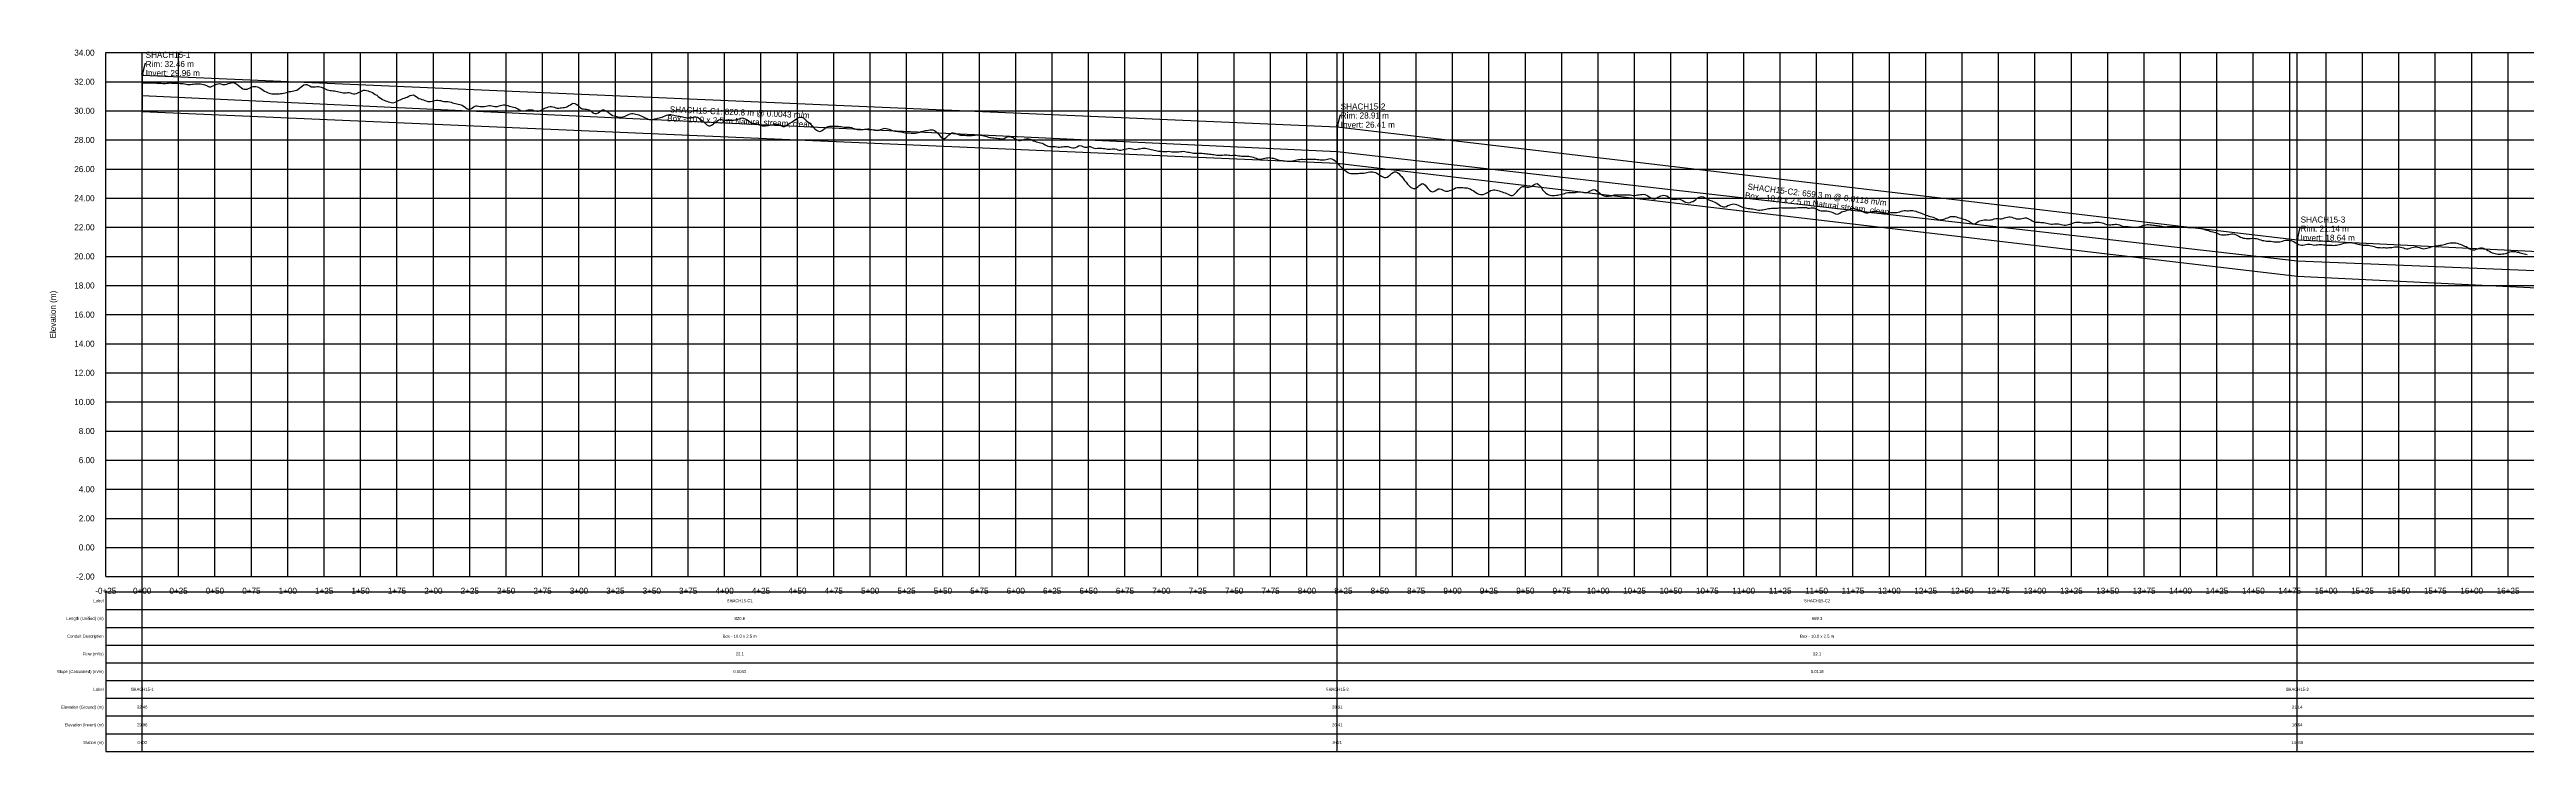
# Model space of a CAD drawing. Extents: x -64 to 6846, y -140 to 342.
# Drawn here: x -64 to 1638, y -140 to 342 of the extents above; entities that cross this region are included whole.
import ezdxf
from ezdxf.enums import TextEntityAlignment as Align

# ---------------------------------------------------------------- set-up
doc = ezdxf.new("R2010")
doc.units = 0
for name, color, linetype in [('Annotation', 7, 'Continuous'), ('Annotation_Table', 254, 'Continuous'), ('Crown', 7, 'Continuous'), ('Grid', 254, 'Continuous'), ('Grid_Text', 7, 'Continuous'), ('Ground_Elevation', 3, 'Continuous'), ('Hydraulic_Grade', 5, 'Continuous'), ('Invert', 7, 'Continuous'), ('Structure', 7, 'Continuous')]:
    doc.layers.add(name, color=color, linetype=linetype)

msp = doc.modelspace()

# ---------------------------------------------------------------- linework, layer by layer
at = {"layer": 'Annotation', "color": 0}
for points in [[(0, 324.6), (-0.2, 325.6), (0.6, 325.4)], [(820.8, 289.1), (820.6, 290.1), (821.4, 289.9)], [(1480.1, 211.4), (1479.9, 212.4), (1480.7, 212.2)]]:
    msp.add_lwpolyline(points, close=True, dxfattribs=at)
for points in [[(2.4, 332.2), (1.7, 332.2), (0, 324.6)], [(823.2, 296.8), (822.5, 296.8), (820.8, 289.1)], [(1482.5, 219.1), (1481.8, 219.1), (1480.1, 211.4)]]:
    msp.add_lwpolyline(points, dxfattribs=at)
at = {"layer": 'Annotation_Table', "color": 254}
for points in [[(0, -140.2), (0, 340)], [(820.8, -140.2), (820.8, 340)], [(1480.1, -140.2), (1480.1, 340)], [(-25, -30.5), (6824.9, -30.5)], [(-25, -30.5), (-25, -140.2)], [(-25, -42.7), (6824.9, -42.7)], [(-25, -54.9), (6824.9, -54.9)], [(-25, -67.1), (6824.9, -67.1)], [(-25, -79.2), (6824.9, -79.2)], [(-25, -91.4), (6824.9, -91.4)], [(-25, -103.6), (6824.9, -103.6)], [(-25, -115.8), (6824.9, -115.8)], [(-25, -128), (6824.9, -128)], [(-25, -140.2), (6824.9, -140.2)]]:
    msp.add_lwpolyline(points, dxfattribs=at)
at = {"layer": 'Crown', "color": 0}
for points in [[(0, 324.6), (0, 324.6)], [(0, 324.6), (820.8, 289.1)], [(820.8, 289.1), (820.8, 289.1)], [(820.8, 289.1), (1480.1, 211.4)], [(1480.1, 211.4), (1480.1, 211.4)], [(1480.1, 211.4), (2323.1, 170.5)]]:
    msp.add_lwpolyline(points, dxfattribs=at)
at = {"layer": 'Grid', "color": 254}
for points in [[(-25, 340), (6825, 340)], [(-25, -20), (-25, 340)], [(0, -20), (0, 340)], [(25, -20), (25, 340)], [(50, -20), (50, 340)], [(75, -20), (75, 340)], [(100, -20), (100, 340)], [(125, -20), (125, 340)], [(150, -20), (150, 340)], [(175, -20), (175, 340)], [(200, -20), (200, 340)], [(225, -20), (225, 340)], [(250, -20), (250, 340)], [(275, -20), (275, 340)], [(300, -20), (300, 340)], [(325, -20), (325, 340)], [(350, -20), (350, 340)], [(375, -20), (375, 340)], [(400, -20), (400, 340)], [(425, -20), (425, 340)], [(450, -20), (450, 340)], [(475, -20), (475, 340)], [(500, -20), (500, 340)], [(525, -20), (525, 340)], [(550, -20), (550, 340)], [(575, -20), (575, 340)], [(600, -20), (600, 340)], [(625, -20), (625, 340)], [(650, -20), (650, 340)], [(675, -20), (675, 340)], [(700, -20), (700, 340)], [(725, -20), (725, 340)], [(750, -20), (750, 340)], [(775, -20), (775, 340)], [(800, -20), (800, 340)], [(825, -20), (825, 340)], [(850, -20), (850, 340)], [(875, -20), (875, 340)], [(900, -20), (900, 340)], [(925, -20), (925, 340)], [(950, -20), (950, 340)], [(975, -20), (975, 340)], [(1000, -20), (1000, 340)], [(1025, -20), (1025, 340)], [(1050, -20), (1050, 340)], [(1075, -20), (1075, 340)], [(1100, -20), (1100, 340)], [(1125, -20), (1125, 340)], [(1150, -20), (1150, 340)], [(1175, -20), (1175, 340)], [(1200, -20), (1200, 340)], [(1225, -20), (1225, 340)], [(1250, -20), (1250, 340)], [(1275, -20), (1275, 340)], [(1300, -20), (1300, 340)], [(1325, -20), (1325, 340)], [(1350, -20), (1350, 340)], [(1375, -20), (1375, 340)], [(1400, -20), (1400, 340)], [(1425, -20), (1425, 340)], [(1450, -20), (1450, 340)], [(1475, -20), (1475, 340)], [(1500, -20), (1500, 340)], [(1525, -20), (1525, 340)], [(1550, -20), (1550, 340)], [(1575, -20), (1575, 340)], [(1600, -20), (1600, 340)], [(1625, -20), (1625, 340)], [(-25, 320), (6825, 320)], [(-25, 300), (6825, 300)], [(-25, 280), (6825, 280)], [(-25, 260), (6825, 260)], [(-25, 240), (6825, 240)], [(-25, 220), (6825, 220)], [(-25, 200), (6825, 200)], [(-25, 180), (6825, 180)], [(-25, 160), (6825, 160)], [(-25, 140), (6825, 140)], [(-25, 120), (6825, 120)], [(-25, 100), (6825, 100)], [(-25, 80), (6825, 80)], [(-25, 60), (6825, 60)], [(-25, 40), (6825, 40)], [(-25, 20), (6825, 20)], [(-25, 0), (6825, 0)], [(-25, -20), (6825, -20)]]:
    msp.add_lwpolyline(points, dxfattribs=at)
at = {"layer": 'Ground_Elevation', "color": 3}
msp.add_lwpolyline([(0.1, 319.2), (1.1, 319.2), (2.1, 319.2), (3.1, 319.2), (4.1, 319.2), (5.1, 319.2), (6.1, 319.2), (7.1, 319.2), (8.1, 319.2), (9.1, 319.2), (10.1, 319.1), (11.1, 319.1), (12.1, 319), (13.1, 319), (14.1, 318.9), (15.1, 318.9), (16.1, 318.9), (17.1, 319), (18.1, 319.1), (19.1, 319.2), (20.1, 319.1), (21.1, 319.1), (22.1, 319.1), (23.1, 319.1), (24.1, 319.1), (25.1, 319), (26.1, 318.9), (27.1, 318.9), (28.1, 318.7), (29.1, 318.5), (30.1, 318.3), (31.1, 318.2), (32.1, 318.2), (33.1, 318.2), (34.1, 318.3), (35.1, 318.4), (36.1, 318.5), (37.1, 318.5), (38.1, 318.5), (39.1, 318.5), (40.1, 318.5), (41.1, 318.4), (42.1, 318.2), (43.1, 317.8), (44.1, 317.4), (45.1, 316.9), (46.1, 316.6), (47.1, 316.6), (48.1, 316.9), (49.1, 317.4), (50.1, 317.9), (51.1, 318.3), (52.1, 318.6), (53.1, 318.7), (54.1, 318.5), (55.1, 318.2), (56.1, 318.1), (57.1, 318.2), (58.1, 318.4), (59.1, 318.8), (60.1, 319.1), (61.1, 319.3), (62.1, 319.5), (63.1, 319.4), (64.1, 318.9), (65.1, 318.3), (66.1, 317.5), (67.1, 316.7), (68.1, 315.9), (69.1, 315.2), (70.1, 314.9), (71.1, 314.8), (72.1, 315), (73.1, 315.4), (74.1, 315.9), (75.1, 316.4), (76.1, 316.7), (77.1, 316.8), (78.1, 316.8), (79.1, 316.5), (80.1, 316.1), (81.1, 315.6), (82.1, 314.9), (83.1, 314.2), (84.1, 313.5), (85.1, 313), (86.1, 312.6), (87.1, 312.2), (88.1, 312), (89.1, 311.8), (90.1, 311.7), (91.1, 311.6), (92.1, 311.6), (93.1, 311.6), (94.1, 311.7), (95.1, 311.9), (96.1, 312), (97.1, 312.2), (98.1, 312.4), (99.1, 312.6), (100.1, 312.9), (101.1, 313.2), (102.1, 313.4), (103.1, 313.6), (104.1, 313.7), (105.1, 313.9), (106.1, 314.2), (107.1, 314.8), (108.1, 315.5), (109.1, 316.4), (110.1, 317.3), (111.1, 317.9), (112.1, 318.2), (113.1, 318.1), (114.1, 317.7), (115.1, 317.1), (116.1, 316.6), (117.1, 316.4), (118.1, 316.4), (119.1, 316.6), (120.1, 316.8), (121.1, 316.8), (122.1, 316.6), (123.1, 316.3), (124.1, 315.8), (125.1, 315.3), (126.1, 314.9), (127.1, 314.5), (128.1, 314.2), (129.1, 314), (130.1, 313.9), (131.1, 313.7), (132.1, 313.7), (133.1, 313.5), (134.1, 313.3), (135.1, 313), (136.1, 312.8), (137.1, 312.5), (138.1, 312.4), (139.1, 312.4), (140.1, 312.4), (141.1, 312.6), (142.1, 312.5), (143.1, 312.3), (144.1, 312), (145.1, 311.8), (146.1, 311.8), (147.1, 312), (148.1, 312.4), (149.1, 312.8), (150.1, 313.2), (151.1, 313.7), (152.1, 314.1), (153.1, 314.2), (154.1, 314), (155.1, 313.7), (156.1, 313.4), (157.1, 313), (158.1, 312.6), (159.1, 312), (160.1, 311.3), (161.1, 310.7), (162.1, 309.9), (163.1, 309.2), (164.1, 308.4), (165.1, 307.8), (166.1, 307.3), (167.1, 306.9), (168.1, 306.6), (169.1, 306.3), (170.1, 306), (171.1, 305.7), (172.1, 305.6), (173.1, 305.8), (174.1, 306.2), (175.1, 306.7), (176.1, 307.2), (177.1, 307.6), (178.1, 308.1), (179.1, 308.4), (180.1, 308.8), (181.1, 309.1), (182.1, 309.5), (183.1, 310), (184.1, 310.5), (185.1, 310.8), (186.1, 310.9), (187.1, 310.5), (188.1, 309.9), (189.1, 309.1), (190.1, 308.5), (191.1, 308.2), (192.1, 307.9), (193.1, 307.6), (194.1, 307.2), (195.1, 306.8), (196.1, 306.5), (197.1, 306.4), (198.1, 306.4), (199.1, 306.6), (200.1, 306.9), (201.1, 307.2), (202.1, 307.4), (203.1, 307.4), (204.1, 307.2), (205.1, 307), (206.1, 306.7), (207.1, 306.5), (208.1, 306.4), (209.1, 306.4), (210.1, 306.4), (211.1, 306.3), (212.1, 306), (213.1, 305.6), (214.1, 305.2), (215.1, 305), (216.1, 304.8), (217.1, 304.6), (218.1, 304.4), (219.1, 304.1), (220.1, 303.6), (221.1, 303), (222.1, 302.2), (223.1, 301.5), (224.1, 301.1), (225.1, 301.1), (226.1, 301.6), (227.1, 302.3), (228.1, 303), (229.1, 303.4), (230.1, 303.5), (231.1, 303.3), (232.1, 303.1), (233.1, 302.9), (234.1, 302.9), (235.1, 303.1), (236.1, 303.3), (237.1, 303.5), (238.1, 303.6), (239.1, 303.6), (240.1, 303.5), (241.1, 303.3), (242.1, 303.1), (243.1, 303), (244.1, 303.1), (245.1, 303.4), (246.1, 303.6), (247.1, 303.9), (248.1, 304.1), (249.1, 304.1), (250.1, 303.9), (251.1, 303.6), (252.1, 303.3), (253.1, 303), (254.1, 302.7), (255.1, 302.6), (256.1, 302.3), (257.1, 301.9), (258.1, 301.3), (259.1, 300.8), (260.1, 300.3), (261.1, 300), (262.1, 299.9), (263.1, 300.1), (264.1, 300.4), (265.1, 300.7), (266.1, 300.9), (267.1, 300.8), (268.1, 300.6), (269.1, 300.3), (270.1, 300), (271.1, 299.8), (272.1, 299.8), (273.1, 300), (274.1, 300.5), (275.1, 301.1), (276.1, 301.6), (277.1, 302), (278.1, 302.4), (279.1, 302.8), (280.1, 303), (281.1, 303), (282.1, 302.8), (283.1, 302.5), (284.1, 302.1), (285.1, 301.8), (286.1, 301.8), (287.1, 302), (288.1, 302.1), (289.1, 302.2), (290.1, 302.3), (291.1, 302.6), (292.1, 303), (293.1, 303.6), (294.1, 304.2), (295.1, 304.8), (296.1, 305.2), (297.1, 305.1), (298.1, 304.7), (299.1, 303.9), (300.1, 302.9), (301.1, 302), (302.1, 301.5), (303.1, 301.3), (304.1, 301.2), (305.1, 301.1), (306.1, 301), (307.1, 300.7), (308.1, 300.1), (309.1, 299.2), (310.1, 298.4), (311.1, 298.1), (312.1, 298.2), (313.1, 298.7), (314.1, 299.4), (315.1, 300.1), (316.1, 300.6), (317.1, 300.7), (318.1, 300.3), (319.1, 299.7), (320.1, 299), (321.1, 298.2), (322.1, 297.4), (323.1, 296.9), (324.1, 296.6), (325.1, 296.4), (326.1, 296.1), (327.1, 295.7), (328.1, 295.6), (329.1, 295.7), (330.1, 296), (331.1, 296.2), (332.1, 296.6), (333.1, 297), (334.1, 297.5), (335.1, 297.9), (336.1, 298.1), (337.1, 298.1), (338.1, 298), (339.1, 297.8), (340.1, 297.6), (341.1, 297.2), (342.1, 296.8), (343.1, 296.3), (344.1, 295.9), (345.1, 295.4), (346.1, 294.9), (347.1, 294.4), (348.1, 294.1), (349.1, 294), (350.1, 294), (351.1, 294.1), (352.1, 294.4), (353.1, 294.6), (354.1, 294.9), (355.1, 295.1), (356.1, 295.4), (357.1, 295.7), (358.1, 296.1), (359.1, 296.6), (360.1, 297), (361.1, 297.2), (362.1, 297.4), (363.1, 297.4), (364.1, 297.3), (365.1, 297), (366.1, 296.8), (367.1, 296.6), (368.1, 296.4), (369.1, 296.3), (370.1, 296.2), (371.1, 295.9), (372.1, 295.7), (373.1, 295.5), (374.1, 295.3), (375.1, 295.2), (376.1, 295.3), (377.1, 295.4), (378.1, 295.5), (379.1, 295.8), (380.1, 295.9), (381.1, 295.7), (382.1, 295.2), (383.1, 294.5), (384.1, 293.7), (385.1, 292.8), (386.1, 291.9), (387.1, 291), (388.1, 290.2), (389.1, 289.7), (390.1, 289.7), (391.1, 290.1), (392.1, 290.9), (393.1, 291.7), (394.1, 292.5), (395.1, 293.2), (396.1, 293.8), (397.1, 294.2), (398.1, 294.1), (399.1, 293.9), (400.1, 293.7), (401.1, 293.6), (402.1, 293.6), (403.1, 293.5), (404.1, 293.5), (405.1, 293.6), (406.1, 293.7), (407.1, 293.8), (408.1, 293.9), (409.1, 294.2), (410.1, 294.5), (411.1, 294.9), (412.1, 295.1), (413.1, 295), (414.1, 294.6), (415.1, 294.1), (416.1, 293.4), (417.1, 292.7), (418.1, 292), (419.1, 291.6), (420.1, 291.4), (421.1, 291.2), (422.1, 291), (423.1, 290.7), (424.1, 290.3), (425.1, 290), (426.1, 289.8), (427.1, 289.8), (428.1, 289.8), (429.1, 289.9), (430.1, 290), (431.1, 290.1), (432.1, 290.3), (433.1, 290.5), (434.1, 290.6), (435.1, 290.7), (436.1, 290.8), (437.1, 290.6), (438.1, 290.1), (439.1, 289.6), (440.1, 289.2), (441.1, 289.2), (442.1, 289.6), (443.1, 290.3), (444.1, 291.1), (445.1, 291.8), (446.1, 292.3), (447.1, 292.9), (448.1, 293.6), (449.1, 294.3), (450.1, 294.9), (451.1, 295.4), (452.1, 295.7), (453.1, 295.6), (454.1, 295.1), (455.1, 294.2), (456.1, 293.3), (457.1, 292.5), (458.1, 291.7), (459.1, 290.8), (460.1, 289.8), (461.1, 288.6), (462.1, 287.6), (463.1, 286.8), (464.1, 286.2), (465.1, 285.9), (466.1, 286.1), (467.1, 286.6), (468.1, 287.3), (469.1, 288.1), (470.1, 288.8), (471.1, 289.2), (472.1, 289.4), (473.1, 289.5), (474.1, 289.5), (475.1, 289.5), (476.1, 289.5), (477.1, 289.5), (478.1, 289.4), (479.1, 289.3), (480.1, 289.2), (481.1, 289), (482.1, 288.9), (483.1, 288.8), (484.1, 288.8), (485.1, 288.8), (486.1, 288.7), (487.1, 288.5), (488.1, 288.2), (489.1, 287.8), (490.1, 287.5), (491.1, 287.2), (492.1, 287.1), (493.1, 287.1), (494.1, 287.1), (495.1, 287.2), (496.1, 287.3), (497.1, 287.5), (498.1, 287.6), (499.1, 287.6), (500.1, 287.5), (501.1, 287.2), (502.1, 287), (503.1, 286.8), (504.1, 286.7), (505.1, 286.7), (506.1, 286.8), (507.1, 287.1), (508.1, 287.5), (509.1, 287.9), (510.1, 288), (511.1, 287.9), (512.1, 287.7), (513.1, 287.4), (514.1, 287), (515.1, 286.6), (516.1, 286.2), (517.1, 286.1), (518.1, 286), (519.1, 285.9), (520.1, 285.8), (521.1, 285.5), (522.1, 285.3), (523.1, 285.1), (524.1, 285), (525.1, 284.9), (526.1, 284.8), (527.1, 284.8), (528.1, 284.7), (529.1, 284.6), (530.1, 284.6), (531.1, 284.7), (532.1, 284.9), (533.1, 285.1), (534.1, 285.4), (535.1, 285.7), (536.1, 286), (537.1, 286.3), (538.1, 286.5), (539.1, 286.6), (540.1, 286.8), (541.1, 286.9), (542.1, 287), (543.1, 286.9), (544.1, 286.5), (545.1, 285.9), (546.1, 284.9), (547.1, 283.8), (548.1, 282.5), (549.1, 281.5), (550.1, 280.9), (551.1, 281), (552.1, 281.6), (553.1, 282.5), (554.1, 283.5), (555.1, 284.3), (556.1, 284.8), (557.1, 284.9), (558.1, 284.7), (559.1, 284.3), (560.1, 283.9), (561.1, 283.5), (562.1, 283.3), (563.1, 283.3), (564.1, 283.2), (565.1, 283.2), (566.1, 283.1), (567.1, 283.1), (568.1, 283), (569.1, 283), (570.1, 283), (571.1, 283.2), (572.1, 283.4), (573.1, 283.6), (574.1, 283.6), (575.1, 283.5), (576.1, 283.4), (577.1, 283.1), (578.1, 282.8), (579.1, 282.5), (580.1, 282.3), (581.1, 282), (582.1, 281.8), (583.1, 281.6), (584.1, 281.5), (585.1, 281.4), (586.1, 281.3), (587.1, 281.2), (588.1, 281.1), (589.1, 280.9), (590.1, 280.8), (591.1, 280.8), (592.1, 281.1), (593.1, 281.6), (594.1, 282.1), (595.1, 282.4), (596.1, 282.3), (597.1, 282), (598.1, 281.6), (599.1, 281), (600.1, 280.5), (601.1, 280), (602.1, 279.7), (603.1, 279.7), (604.1, 279.9), (605.1, 280.1), (606.1, 280.5), (607.1, 280.7), (608.1, 280.9), (609.1, 280.8), (610.1, 280.5), (611.1, 280), (612.1, 279.5), (613.1, 279.1), (614.1, 278.7), (615.1, 278.5), (616.1, 278.2), (617.1, 278), (618.1, 277.7), (619.1, 277.3), (620.1, 276.7), (621.1, 276.2), (622.1, 275.8), (623.1, 275.6), (624.1, 275.5), (625.1, 275.5), (626.1, 275.5), (627.1, 275.4), (628.1, 275.2), (629.1, 275.1), (630.1, 275.1), (631.1, 275.2), (632.1, 275.3), (633.1, 275.5), (634.1, 275.6), (635.1, 275.6), (636.1, 275.4), (637.1, 275.1), (638.1, 274.9), (639.1, 274.7), (640.1, 274.7), (641.1, 274.8), (642.1, 275.3), (643.1, 275.9), (644.1, 276.3), (645.1, 275.9), (646.1, 275.5), (647.1, 275.1), (648.1, 275.1), (649.1, 275.1), (650.1, 275.4), (651.1, 275.5), (652.1, 275.1), (653.1, 274.6), (654.1, 274.3), (655.1, 274.2), (656.1, 274.3), (657.1, 274.4), (658.1, 274.4), (659.1, 274.3), (660.1, 274.2), (661.1, 274.1), (662.1, 273.9), (663.1, 273.7), (664.1, 273.6), (665.1, 273.7), (666.1, 273.9), (667.1, 274), (668.1, 273.9), (669.1, 273.6), (670.1, 273.2), (671.1, 272.9), (672.1, 272.9), (673.1, 273.1), (674.1, 273.4), (675.1, 273.7), (676.1, 274), (677.1, 274.2), (678.1, 274.3), (679.1, 274.2), (680.1, 273.9), (681.1, 273.6), (682.1, 273.5), (683.1, 273.6), (684.1, 273.8), (685.1, 274), (686.1, 274.2), (687.1, 274.3), (688.1, 274.4), (689.1, 274.4), (690.1, 274.2), (691.1, 273.9), (692.1, 273.6), (693.1, 273.4), (694.1, 273.2), (695.1, 273), (696.1, 272.7), (697.1, 272.5), (698.1, 272.4), (699.1, 272.3), (700.1, 272.2), (701.1, 272.1), (702.1, 272), (703.1, 272.1), (704.1, 272.1), (705.1, 272.2), (706.1, 272.1), (707.1, 271.9), (708.1, 271.8), (709.1, 271.8), (710.1, 271.8), (711.1, 271.8), (712.1, 271.9), (713.1, 272), (714.1, 272.1), (715.1, 272.2), (716.1, 272.1), (717.1, 271.9), (718.1, 271.7), (719.1, 271.6), (720.1, 271.4), (721.1, 271.2), (722.1, 271), (723.1, 270.9), (724.1, 270.9), (725.1, 271), (726.1, 271), (727.1, 270.9), (728.1, 270.9), (729.1, 270.8), (730.1, 270.6), (731.1, 270.5), (732.1, 270.4), (733.1, 270.3), (734.1, 270.2), (735.1, 270.1), (736.1, 269.9), (737.1, 269.7), (738.1, 269.6), (739.1, 269.6), (740.1, 269.6), (741.1, 269.6), (742.1, 269.6), (743.1, 269.7), (744.1, 269.7), (745.1, 269.7), (746.1, 269.6), (747.1, 269.5), (748.1, 269.4), (749.1, 269.5), (750.1, 269.6), (751.1, 269.6), (752.1, 269.4), (753.1, 269.2), (754.1, 269), (755.1, 268.9), (756.1, 268.9), (757.1, 268.8), (758.1, 268.8), (759.1, 268.8), (760.1, 268.8), (761.1, 268.7), (762.1, 268.4), (763.1, 268.1), (764.1, 267.7), (765.1, 267.4), (766.1, 267.1), (767.1, 266.9), (768.1, 266.8), (769.1, 267), (770.1, 267.2), (771.1, 267.5), (772.1, 267.7), (773.1, 267.8), (774.1, 267.9), (775.1, 267.8), (776.1, 267.6), (777.1, 267.4), (778.1, 267.1), (779.1, 266.8), (780.1, 266.4), (781.1, 266.2), (782.1, 265.9), (783.1, 265.8), (784.1, 265.7), (785.1, 265.6), (786.1, 265.5), (787.1, 265.5), (788.1, 265.4), (789.1, 265.5), (790.1, 265.6), (791.1, 265.8), (792.1, 266.1), (793.1, 266.3), (794.1, 266.5), (795.1, 266.6), (796.1, 266.7), (797.1, 266.7), (798.1, 266.6), (799.1, 266.7), (800.1, 266.7), (801.1, 266.8), (802.1, 266.8), (803.1, 266.8), (804.1, 266.7), (805.1, 266.7), (806.1, 266.7), (807.1, 266.6), (808.1, 266.5), (809.1, 266.4), (810.1, 266.4), (811.1, 266.3), (812.1, 266.4), (813.1, 266.6), (814.1, 266.8), (815.1, 267.1), (816.1, 267.2), (817.1, 267.1), (818.1, 266.6), (819.1, 265.8), (820.1, 264.9), (821.1, 263.8), (822.1, 262.7), (823.1, 261.7), (824.1, 260.7), (825.1, 259.9), (826.1, 259.2), (827.1, 258.4), (828.1, 257.7), (829.1, 257.2), (830.1, 256.9), (831.1, 256.9), (832.1, 256.9), (833.1, 256.9), (834.1, 257), (835.1, 257), (836.1, 257.1), (837.1, 257.1), (838.1, 257.1), (839.1, 257.2), (840.1, 257.4), (841.1, 257.7), (842.1, 257.8), (843.1, 258), (844.1, 258), (845.1, 258), (846.1, 257.8), (847.1, 257.6), (848.1, 257.2), (849.1, 256.6), (850.1, 255.9), (851.1, 255.2), (852.1, 254.6), (853.1, 254.2), (854.1, 254.2), (855.1, 254.5), (856.1, 255.2), (857.1, 256), (858.1, 256.9), (859.1, 257.7), (860.1, 258.2), (861.1, 258.1), (862.1, 257.7), (863.1, 256.9), (864.1, 255.9), (865.1, 254.8), (866.1, 253.5), (867.1, 252.2), (868.1, 250.9), (869.1, 249.6), (870.1, 248.5), (871.1, 247.6), (872.1, 247), (873.1, 246.6), (874.1, 246.6), (875.1, 246.9), (876.1, 247.7), (877.1, 248.6), (878.1, 249.5), (879.1, 250), (880.1, 249.8), (881.1, 249), (882.1, 247.9), (883.1, 246.6), (884.1, 245.5), (885.1, 244.7), (886.1, 244.3), (887.1, 244.5), (888.1, 245.1), (889.1, 245.8), (890.1, 246.3), (891.1, 246.4), (892.1, 246.2), (893.1, 245.8), (894.1, 245.3), (895.1, 244.9), (896.1, 244.8), (897.1, 244.9), (898.1, 245.3), (899.1, 245.6), (900.1, 246), (901.1, 246.5), (902.1, 247), (903.1, 247.3), (904.1, 247.4), (905.1, 247.4), (906.1, 247.4), (907.1, 247.3), (908.1, 247.2), (909.1, 247.2), (910.1, 247), (911.1, 246.7), (912.1, 246.3), (913.1, 245.8), (914.1, 245.3), (915.1, 244.6), (916.1, 243.9), (917.1, 243.3), (918.1, 242.8), (919.1, 242.5), (920.1, 242.5), (921.1, 242.6), (922.1, 242.9), (923.1, 243.4), (924.1, 244), (925.1, 244.6), (926.1, 245.2), (927.1, 245.6), (928.1, 245.8), (929.1, 245.8), (930.1, 245.6), (931.1, 245.3), (932.1, 245), (933.1, 244.6), (934.1, 244.3), (935.1, 244), (936.1, 243.7), (937.1, 243.3), (938.1, 242.8), (939.1, 242.3), (940.1, 241.9), (941.1, 241.8), (942.1, 242.2), (943.1, 243.1), (944.1, 244.3), (945.1, 245.6), (946.1, 246.7), (947.1, 247.6), (948.1, 248), (949.1, 248.1), (950.1, 247.9), (951.1, 247.6), (952.1, 247.5), (953.1, 247.7), (954.1, 248), (955.1, 248.6), (956.1, 249.3), (957.1, 249.9), (958.1, 250), (959.1, 249.3), (960.1, 248.2), (961.1, 247), (962.1, 245.6), (963.1, 244.4), (964.1, 243.4), (965.1, 242.8), (966.1, 242.3), (967.1, 242), (968.1, 241.9), (969.1, 241.8), (970.1, 241.9), (971.1, 242), (972.1, 242.1), (973.1, 242.2), (974.1, 242.5), (975.1, 242.7), (976.1, 243), (977.1, 243.3), (978.1, 243.6), (979.1, 243.8), (980.1, 243.9), (981.1, 243.9), (982.1, 243.9), (983.1, 243.9), (984.1, 244), (985.1, 244.1), (986.1, 244.3), (987.1, 244.3), (988.1, 244.3), (989.1, 244.2), (990.1, 244), (991.1, 243.9), (992.1, 243.9), (993.1, 244.2), (994.1, 244.7), (995.1, 245.3), (996.1, 245.7), (997.1, 245.9), (998.1, 245.7), (999.1, 245.1), (1000.1, 244.3), (1001.1, 243.4), (1002.1, 242.6), (1003.1, 242.1), (1004.1, 241.7), (1005.1, 241.4), (1006.1, 241.3), (1007.1, 241.3), (1008.1, 241.5), (1009.1, 241.7), (1010.1, 241.9), (1011.1, 242.2), (1012.1, 242.3), (1013.1, 242.4), (1014.1, 242.4), (1015.1, 242.3), (1016.1, 242.3), (1017.1, 242.2), (1018.1, 242.2), (1019.1, 242.2), (1020.1, 242.3), (1021.1, 242.2), (1022.1, 242.2), (1023.1, 242), (1024.1, 241.9), (1025.1, 241.9), (1026.1, 242), (1027.1, 242.2), (1028.1, 242.3), (1029.1, 242.5), (1030.1, 242.6), (1031.1, 242.7), (1032.1, 242.5), (1033.1, 242.1), (1034.1, 241.5), (1035.1, 240.9), (1036.1, 240.2), (1037.1, 239.7), (1038.1, 239.5), (1039.1, 239.6), (1040.1, 240), (1041.1, 240.6), (1042.1, 241.1), (1043.1, 241.6), (1044.1, 241.9), (1045.1, 242), (1046.1, 241.9), (1047.1, 241.5), (1048.1, 240.9), (1049.1, 240.2), (1050.1, 239.6), (1051.1, 239.2), (1052.1, 239.1), (1053.1, 239.2), (1054.1, 239.4), (1055.1, 239.5), (1056.1, 239.3), (1057.1, 238.9), (1058.1, 238.4), (1059.1, 237.8), (1060.1, 237.3), (1061.1, 237), (1062.1, 236.9), (1063.1, 237), (1064.1, 237.4), (1065.1, 237.8), (1066.1, 238.4), (1067.1, 239.1), (1068.1, 239.9), (1069.1, 240.6), (1070.1, 241), (1071.1, 241.1), (1072.1, 240.9), (1073.1, 240.5), (1074.1, 240), (1075.1, 239.4), (1076.1, 238.8), (1077.1, 238.4), (1078.1, 238.1), (1079.1, 237.7), (1080.1, 237.2), (1081.1, 236.7), (1082.1, 236.1), (1083.1, 235.4), (1084.1, 234.8), (1085.1, 234.3), (1086.1, 234), (1087.1, 234), (1088.1, 234.3), (1089.1, 234.9), (1090.1, 235.3), (1091.1, 235.7), (1092.1, 235.9), (1093.1, 236), (1094.1, 235.9), (1095.1, 235.6), (1096.1, 235.2), (1097.1, 234.7), (1098.1, 234.2), (1099.1, 233.8), (1100.1, 233.5), (1101.1, 233.3), (1102.1, 233.2), (1103.1, 233), (1104.1, 232.8), (1105.1, 232.7), (1106.1, 232.7), (1107.1, 232.5), (1108.1, 232.3), (1109.1, 232), (1110.1, 231.8), (1111.1, 231.8), (1112.1, 231.9), (1113.1, 232), (1114.1, 232.2), (1115.1, 232.4), (1116.1, 232.7), (1117.1, 232.9), (1118.1, 233), (1119.1, 233.1), (1120.1, 233.1), (1121.1, 233.1), (1122.1, 233.2), (1123.1, 233.2), (1124.1, 233.4), (1125.1, 233.5), (1126.1, 233.4), (1127.1, 233.3), (1128.1, 233.3), (1129.1, 233.3), (1130.1, 233.3), (1131.1, 233.3), (1132.1, 233.4), (1133.1, 233.4), (1134.1, 233.4), (1135.1, 233.4), (1136.1, 233.4), (1137.1, 233.5), (1138.1, 233.5), (1139.1, 233.5), (1140.1, 233.5), (1141.1, 233.5), (1142.1, 233.5), (1143.1, 233.5), (1144.1, 233.2), (1145.1, 233.2), (1146.1, 233.3), (1147.1, 233.4), (1148.1, 233.3), (1149.1, 233), (1150.1, 232.5), (1151.1, 231.9), (1152.1, 231.5), (1153.1, 231.2), (1154.1, 231.3), (1155.1, 231.3), (1156.1, 231.3), (1157.1, 231.2), (1158.1, 231.1), (1159.1, 230.9), (1160.1, 230.6), (1161.1, 230.2), (1162.1, 229.7), (1163.1, 229.2), (1164.1, 228.9), (1165.1, 229.2), (1166.1, 229.8), (1167.1, 230.5), (1168.1, 230.8), (1169.1, 231.1), (1170.1, 231.4), (1171.1, 231.7), (1172.1, 232), (1173.1, 232.4), (1174.1, 232.8), (1175.1, 233.1), (1176.1, 232.9), (1177.1, 232.5), (1178.1, 232.2), (1179.1, 232), (1180.1, 231.7), (1181.1, 231.1), (1182.1, 230.5), (1183.1, 230.1), (1184.1, 229.9), (1185.1, 230), (1186.1, 230.2), (1187.1, 230.5), (1188.1, 230.8), (1189.1, 231), (1190.1, 231), (1191.1, 231), (1192.1, 230.9), (1193.1, 230.7), (1194.1, 230.5), (1195.1, 230.2), (1196.1, 230), (1197.1, 229.9), (1198.1, 229.8), (1199.1, 229.8), (1200.1, 229.9), (1201.1, 230.1), (1202.1, 230.2), (1203.1, 230.2), (1204.1, 230.2), (1205.1, 230.2), (1206.1, 230.4), (1207.1, 230.7), (1208.1, 231), (1209.1, 231.3), (1210.1, 231.5), (1211.1, 231.5), (1212.1, 231.4), (1213.1, 231.4), (1214.1, 231.5), (1215.1, 231.6), (1216.1, 231.6), (1217.1, 231.4), (1218.1, 231.1), (1219.1, 230.7), (1220.1, 230.4), (1221.1, 230), (1222.1, 229.6), (1223.1, 229.2), (1224.1, 228.8), (1225.1, 228.4), (1226.1, 228.1), (1227.1, 227.7), (1228.1, 227.4), (1229.1, 227.2), (1230.1, 226.9), (1231.1, 226.5), (1232.1, 226), (1233.1, 225.5), (1234.1, 225.3), (1235.1, 225.2), (1236.1, 225.4), (1237.1, 225.6), (1238.1, 225.9), (1239.1, 226.2), (1240.1, 226.6), (1241.1, 227), (1242.1, 227.3), (1243.1, 227.4), (1244.1, 227.5), (1245.1, 227.4), (1246.1, 227.1), (1247.1, 226.8), (1248.1, 226.5), (1249.1, 226.2), (1250.1, 225.9), (1251.1, 225.6), (1252.1, 225.3), (1253.1, 224.9), (1254.1, 224.4), (1255.1, 223.9), (1256.1, 223.1), (1257.1, 222.5), (1258.1, 222.3), (1259.1, 222.6), (1260.1, 223.2), (1261.1, 224), (1262.1, 224.4), (1263.1, 224.6), (1264.1, 224.9), (1265.1, 225.1), (1266.1, 225.1), (1267.1, 225), (1268.1, 224.9), (1269.1, 225), (1270.1, 225.1), (1271.1, 225.4), (1272.1, 225.8), (1273.1, 226), (1274.1, 226.1), (1275.1, 226.1), (1276.1, 225.9), (1277.1, 225.9), (1278.1, 226.1), (1279.1, 226.4), (1280.1, 226.8), (1281.1, 227), (1282.1, 227.1), (1283.1, 227.1), (1284.1, 226.9), (1285.1, 226.5), (1286.1, 226.2), (1287.1, 225.9), (1288.1, 225.7), (1289.1, 225.7), (1290.1, 225.8), (1291.1, 226.1), (1292.1, 226.3), (1293.1, 226.4), (1294.1, 226.4), (1295.1, 226.1), (1296.1, 225.6), (1297.1, 225), (1298.1, 224.4), (1299.1, 223.9), (1300.1, 223.6), (1301.1, 223.4), (1302.1, 223.4), (1303.1, 223.4), (1304.1, 223.3), (1305.1, 223.3), (1306.1, 223.2), (1307.1, 223), (1308.1, 222.8), (1309.1, 222.5), (1310.1, 222.3), (1311.1, 222.2), (1312.1, 222.2), (1313.1, 222.3), (1314.1, 222.4), (1315.1, 222.4), (1316.1, 222.4), (1317.1, 222.2), (1318.1, 221.9), (1319.1, 221.7), (1320.1, 221.4), (1321.1, 221.4), (1322.1, 221.6), (1323.1, 221.8), (1324.1, 222.1), (1325.1, 222.5), (1326.1, 222.9), (1327.1, 223.3), (1328.1, 223.5), (1329.1, 223.6), (1330.1, 223.6), (1331.1, 223.4), (1332.1, 223.3), (1333.1, 223.1), (1334.1, 223.1), (1335.1, 223.1), (1336.1, 223.1), (1337.1, 223.1), (1338.1, 223.1), (1339.1, 223.2), (1340.1, 223.3), (1341.1, 223.5), (1342.1, 223.5), (1343.1, 223.5), (1344.1, 223.4), (1345.1, 223.3), (1346.1, 223.1), (1347.1, 222.8), (1348.1, 222.4), (1349.1, 222), (1350.1, 221.8), (1351.1, 221.6), (1352.1, 221.6), (1353.1, 221.8), (1354.1, 222), (1355.1, 222.2), (1356.1, 222.2), (1357.1, 221.9), (1358.1, 221.6), (1359.1, 221.2), (1360.1, 220.8), (1361.1, 220.6), (1362.1, 220.5), (1363.1, 220.5), (1364.1, 220.5), (1365.1, 220.4), (1366.1, 220.3), (1367.1, 220.1), (1368.1, 220), (1369.1, 220), (1370.1, 220), (1371.1, 220.2), (1372.1, 220.5), (1373.1, 220.8), (1374.1, 221.2), (1375.1, 221.5), (1376.1, 221.7), (1377.1, 221.8), (1378.1, 221.8), (1379.1, 221.7), (1380.1, 221.6), (1381.1, 221.5), (1382.1, 221.4), (1383.1, 221.3), (1384.1, 221.2), (1385.1, 221.1), (1386.1, 220.9), (1387.1, 220.7), (1388.1, 220.5), (1389.1, 220.3), (1390.1, 220.4), (1391.1, 220.5), (1392.1, 220.5), (1393.1, 220.6), (1394.1, 220.6), (1395.1, 220.7), (1396.1, 220.7), (1397.1, 220.7), (1398.1, 220.7), (1399.1, 220.7), (1400.1, 220.6), (1401.1, 220.4), (1402.1, 220.3), (1403.1, 220.1), (1404.1, 220), (1405.1, 219.8), (1406.1, 219.8), (1407.1, 219.8), (1408.1, 219.8), (1409.1, 219.9), (1410.1, 219.8), (1411.1, 219.7), (1412.1, 219.7), (1413.1, 219.7), (1414.1, 219.4), (1415.1, 218.9), (1416.1, 218.6), (1417.1, 218.2), (1418.1, 217.9), (1419.1, 217.7), (1420.1, 217.4), (1421.1, 217.1), (1422.1, 216.9), (1423.1, 216.7), (1424.1, 216.4), (1425.1, 216), (1426.1, 215.5), (1427.1, 215.1), (1428.1, 214.8), (1429.1, 214.7), (1430.1, 214.8), (1431.1, 214.9), (1432.1, 215), (1433.1, 215.1), (1434.1, 215.3), (1435.1, 215.4), (1436.1, 215.4), (1437.1, 215.2), (1438.1, 214.8), (1439.1, 214.4), (1440.1, 213.9), (1441.1, 213.3), (1442.1, 212.9), (1443.1, 212.6), (1444.1, 212.5), (1445.1, 212.3), (1446.1, 212.3), (1447.1, 212.4), (1448.1, 212.4), (1449.1, 212.5), (1450.1, 212.5), (1451.1, 212.4), (1452.1, 212.2), (1453.1, 212), (1454.1, 211.7), (1455.1, 211.4), (1456.1, 211), (1457.1, 210.8), (1458.1, 210.6), (1459.1, 210.5), (1460.1, 210.4), (1461.1, 210.4), (1462.1, 210.4), (1463.1, 210.3), (1464.1, 210.1), (1465.1, 210), (1466.1, 210), (1467.1, 210.1), (1468.1, 210.1), (1469.1, 210.2), (1470.1, 210.5), (1471.1, 210.8), (1472.1, 211.1), (1473.1, 211.1), (1474.1, 211.1), (1475.1, 211), (1476.1, 210.9), (1477.1, 210.5), (1478.1, 210), (1479.1, 209.4), (1480.1, 208.8), (1481.1, 208.2), (1482.1, 207.9), (1483.1, 207.7), (1484.1, 207.8), (1485.1, 207.9), (1486.1, 208.1), (1487.1, 208.3), (1488.1, 208.3), (1489.1, 208.3), (1490.1, 208.1), (1491.1, 208), (1492.1, 207.8), (1493.1, 207.9), (1494.1, 208), (1495.1, 208.1), (1496.1, 208.1), (1497.1, 208.1), (1498.1, 208), (1499.1, 207.9), (1500.1, 207.8), (1501.1, 207.8), (1502.1, 207.7), (1503.1, 207.6), (1504.1, 207.6), (1505.1, 207.5), (1506.1, 207.6), (1507.1, 207.7), (1508.1, 207.9), (1509.1, 208.1), (1510.1, 208.4), (1511.1, 208.7), (1512.1, 209), (1513.1, 209.2), (1514.1, 209.4), (1515.1, 209.5), (1516.1, 209.6), (1517.1, 209.6), (1518.1, 209.4), (1519.1, 209.2), (1520.1, 208.9), (1521.1, 208.6), (1522.1, 208.4), (1523.1, 208.1), (1524.1, 207.9), (1525.1, 207.7), (1526.1, 207.6), (1527.1, 207.6), (1528.1, 207.6), (1529.1, 207.6), (1530.1, 207.5), (1531.1, 207.3), (1532.1, 207), (1533.1, 206.7), (1534.1, 206.4), (1535.1, 206.2), (1536.1, 206.1), (1537.1, 206), (1538.1, 205.9), (1539.1, 206), (1540.1, 206), (1541.1, 205.9), (1542.1, 205.9), (1543.1, 206), (1544.1, 206.1), (1545.1, 206.2), (1546.1, 206.3), (1547.1, 206.5), (1548.1, 206.6), (1549.1, 206.6), (1550.1, 206.5), (1551.1, 206.3), (1552.1, 206.1), (1553.1, 205.8), (1554.1, 205.5), (1555.1, 205.3), (1556.1, 205.3), (1557.1, 205.5), (1558.1, 205.8), (1559.1, 206.1), (1560.1, 206.4), (1561.1, 206.5), (1562.1, 206.6), (1563.1, 206.4), (1564.1, 206.1), (1565.1, 205.7), (1566.1, 205.4), (1567.1, 205.3), (1568.1, 205.4), (1569.1, 205.6), (1570.1, 205.8), (1571.1, 206.1), (1572.1, 206.5), (1573.1, 206.9), (1574.1, 207), (1575.1, 207.2), (1576.1, 207.3), (1577.1, 207.4), (1578.1, 207.6), (1579.1, 207.8), (1580.1, 208), (1581.1, 208.2), (1582.1, 208.5), (1583.1, 208.8), (1584.1, 209), (1585.1, 209.2), (1586.1, 209.3), (1587.1, 209.4), (1588.1, 209.4), (1589.1, 209.2), (1590.1, 209), (1591.1, 208.7), (1592.1, 208.4), (1593.1, 208), (1594.1, 207.5), (1595.1, 207.1), (1596.1, 206.7), (1597.1, 206.1), (1598.1, 205.5), (1599.1, 204.9), (1600.1, 204.5), (1601.1, 204.4), (1602.1, 204.6), (1603.1, 204.9), (1604.1, 205.3), (1605.1, 205.7), (1606.1, 205.9), (1607.1, 205.9), (1608.1, 205.7), (1609.1, 205.2), (1610.1, 204.7), (1611.1, 204.1), (1612.1, 203.5), (1613.1, 202.9), (1614.1, 202.5), (1615.1, 202.1), (1616.1, 201.9), (1617.1, 201.7), (1618.1, 201.6), (1619.1, 201.5), (1620.1, 201.6), (1621.1, 201.7), (1622.1, 201.8), (1623.1, 202), (1624.1, 202.3), (1625.1, 202.7), (1626.1, 203.1), (1627.1, 203.3), (1628.1, 203.4), (1629.1, 203.4), (1630.1, 203.3), (1631.1, 203), (1632.1, 202.8), (1633.1, 202.5), (1634.1, 202.2), (1635.1, 202), (1636.1, 201.7), (1637.1, 201.5), (1638.1, 201.4)], dxfattribs=at)
at = {"layer": 'Hydraulic_Grade', "color": 5}
for points in [[(0, 310.5), (820.8, 272.1)], [(820.8, 272.1), (820.8, 272.1)], [(820.8, 272.1), (1480.1, 196.9)], [(1480.1, 196.9), (1480.1, 196.9)], [(1480.1, 196.9), (2323.1, 162.5)]]:
    msp.add_lwpolyline(points, dxfattribs=at)
at = {"layer": 'Invert', "color": 0}
for points in [[(0, 299.6), (0, 299.6)], [(0, 299.6), (820.8, 264.1)], [(820.8, 264.1), (820.8, 264.1)], [(820.8, 264.1), (1480.1, 186.4)], [(1480.1, 186.4), (1480.1, 186.4)], [(1480.1, 186.4), (2323.1, 145.5)]]:
    msp.add_lwpolyline(points, dxfattribs=at)
at = {"layer": 'Structure', "color": 0}
for points in [[(0, 324.6), (0, 299.6)], [(0, 324.6), (0, 299.6)], [(820.8, 289.1), (820.8, 264.1)], [(820.8, 289.1), (820.8, 264.1)], [(1480.1, 211.4), (1480.1, 186.4)], [(1480.1, 211.4), (1480.1, 186.4)]]:
    msp.add_lwpolyline(points, dxfattribs=at)

# ---------------------------------------------------------------- texts
at = {"layer": 'Annotation', "color": 0}
for s, height, p in [('SHACH15-1', 4.17, (2.4, 338.5)), ('Rim: 32.46 m', 4.167, (2.4, 332.2)), ('Invert: 29.96 m', 4.167, (2.4, 326)), ('SHACH15-2', 4.17, (823.2, 303)), ('Rim: 28.91 m', 4.167, (823.2, 296.8)), ('Invert: 26.41 m', 4.167, (823.2, 290.5)), ('SHACH15-3', 4.17, (1482.5, 225.3)), ('Rim: 21.14 m', 4.167, (1482.5, 219.1)), ('Invert: 18.64 m', 4.167, (1482.5, 212.8))]:
    msp.add_text(s, height=height, dxfattribs=at).set_placement(p, align=Align.MIDDLE_LEFT)
for s, rotation, p in [('Box - 10.0 x 2.5 m Natural stream, clean', 357.5248, (410.4, 292.8)), ('SHACH15-C1: 820.8 m @ 0.0043 m/m', 357.5248, (410.4, 299)), ('Box - 10.0 x 2.5 m Natural stream, clean', 353.2787, (1150.4, 236.2)), ('SHACH15-C2: 659.3 m @ 0.0118 m/m', 353.2787, (1150.4, 242.4))]:
    msp.add_text(s, height=4.167, rotation=rotation, dxfattribs=at).set_placement(p, align=Align.MIDDLE_CENTER)
at = {"layer": 'Annotation_Table', "color": 0}
for s, height, p in [('Length (Unified) (m)', 2.083, (-26.5, -48.8)), ('Label', 2.08, (-26.5, -36.6)), ('Conduit Description', 2.083, (-26.5, -61)), ('Slope (Calculated) (m/m)', 2.083, (-26.5, -85.3)), ('Flow (m³/s)', 2.083, (-26.5, -73.2)), ('Label', 2.08, (-26.5, -97.5)), ('Elevation (Ground) (m)', 2.083, (-26.5, -109.7)), ('Elevation (Invert) (m)', 2.083, (-26.5, -121.9)), ('Station (m)', 2.083, (-26.5, -134.1))]:
    msp.add_text(s, height=height, dxfattribs=at).set_placement(p, align=Align.MIDDLE_RIGHT)
for s, height, p in [('SHACH15-C1', 2.08, (410.4, -36.6)), ('820.8', 2.08, (410.4, -48.8)), ('SHACH15-C2', 2.08, (1150.4, -36.6)), ('659.3', 2.08, (1150.4, -48.8)), ('Box - 10.0 x 2.5 m', 2.083, (410.4, -61)), ('Box - 10.0 x 2.5 m', 2.083, (1150.4, -61)), ('0.0043', 2.08, (410.4, -85.3)), ('22.1', 2.08, (410.4, -73.2)), ('0.0118', 2.08, (1150.4, -85.3)), ('22.1', 2.08, (1150.4, -73.2)), ('SHACH15-1', 2.08, (0, -97.5)), ('SHACH15-2', 2.08, (820.8, -97.5)), ('SHACH15-3', 2.08, (1480.1, -97.5)), ('32.46', 2.08, (0, -109.7)), ('28.91', 2.08, (820.8, -109.7)), ('21.14', 2.08, (1480.1, -109.7)), ('29.96', 2.08, (0, -121.9)), ('0+00', 2.08, (0, -134.1)), ('26.41', 2.08, (820.8, -121.9)), ('8+21', 2.08, (820.8, -134.1)), ('14+80', 2.08, (1480.1, -134.1)), ('18.64', 2.08, (1480.1, -121.9))]:
    msp.add_text(s, height=height, dxfattribs=at).set_placement(p, align=Align.MIDDLE_CENTER)
at = {"layer": 'Grid_Text', "color": 0}
for s, p in [('34.00', (-32.7, 340)), ('32.00', (-32.7, 320)), ('30.00', (-32.7, 300)), ('28.00', (-32.7, 280)), ('26.00', (-32.7, 260)), ('24.00', (-32.7, 240)), ('22.00', (-32.7, 220)), ('20.00', (-32.7, 200)), ('18.00', (-32.7, 180)), ('16.00', (-32.7, 160)), ('14.00', (-32.7, 140)), ('12.00', (-32.7, 120)), ('10.00', (-32.7, 100)), ('8.00', (-32.7, 80)), ('6.00', (-32.7, 60)), ('4.00', (-32.7, 40)), ('2.00', (-32.7, 20)), ('0.00', (-32.7, 0)), ('-2.00', (-32.7, -20))]:
    msp.add_text(s, height=4.17, dxfattribs=at).set_placement(p, align=Align.MIDDLE_RIGHT)
msp.add_text('Elevation (m)', height=4.167, rotation=90, dxfattribs=at).set_placement((-58, 160), align=Align.BOTTOM_CENTER)
for s, p in [('-0+25', (-25, -27.7)), ('0+00', (0, -27.7)), ('0+25', (25, -27.7)), ('0+50', (50, -27.7)), ('0+75', (75, -27.7)), ('1+00', (100, -27.7)), ('1+25', (125, -27.7)), ('1+50', (150, -27.7)), ('1+75', (175, -27.7)), ('2+00', (200, -27.7)), ('2+25', (225, -27.7)), ('2+50', (250, -27.7)), ('2+75', (275, -27.7)), ('3+00', (300, -27.7)), ('3+25', (325, -27.7)), ('3+50', (350, -27.7)), ('3+75', (375, -27.7)), ('4+00', (400, -27.7)), ('4+25', (425, -27.7)), ('4+50', (450, -27.7)), ('4+75', (475, -27.7)), ('5+00', (500, -27.7)), ('5+25', (525, -27.7)), ('5+50', (550, -27.7)), ('5+75', (575, -27.7)), ('6+00', (600, -27.7)), ('6+25', (625, -27.7)), ('6+50', (650, -27.7)), ('6+75', (675, -27.7)), ('7+00', (700, -27.7)), ('7+25', (725, -27.7)), ('7+50', (750, -27.7)), ('7+75', (775, -27.7)), ('8+00', (800, -27.7)), ('8+25', (825, -27.7)), ('8+50', (850, -27.7)), ('8+75', (875, -27.7)), ('9+00', (900, -27.7)), ('9+25', (925, -27.7)), ('9+50', (950, -27.7)), ('9+75', (975, -27.7)), ('10+00', (1000, -27.7)), ('10+25', (1025, -27.7)), ('10+50', (1050, -27.7)), ('10+75', (1075, -27.7)), ('11+00', (1100, -27.7)), ('11+25', (1125, -27.7)), ('11+50', (1150, -27.7)), ('11+75', (1175, -27.7)), ('12+00', (1200, -27.7)), ('12+25', (1225, -27.7)), ('12+50', (1250, -27.7)), ('12+75', (1275, -27.7)), ('13+00', (1300, -27.7)), ('13+25', (1325, -27.7)), ('13+50', (1350, -27.7)), ('13+75', (1375, -27.7)), ('14+00', (1400, -27.7)), ('14+25', (1425, -27.7)), ('14+50', (1450, -27.7)), ('14+75', (1475, -27.7)), ('15+00', (1500, -27.7)), ('15+25', (1525, -27.7)), ('15+50', (1550, -27.7)), ('15+75', (1575, -27.7)), ('16+00', (1600, -27.7)), ('16+25', (1625, -27.7))]:
    msp.add_text(s, height=4.17, dxfattribs=at).set_placement(p, align=Align.TOP_CENTER)

doc.saveas('drawing.dxf')
